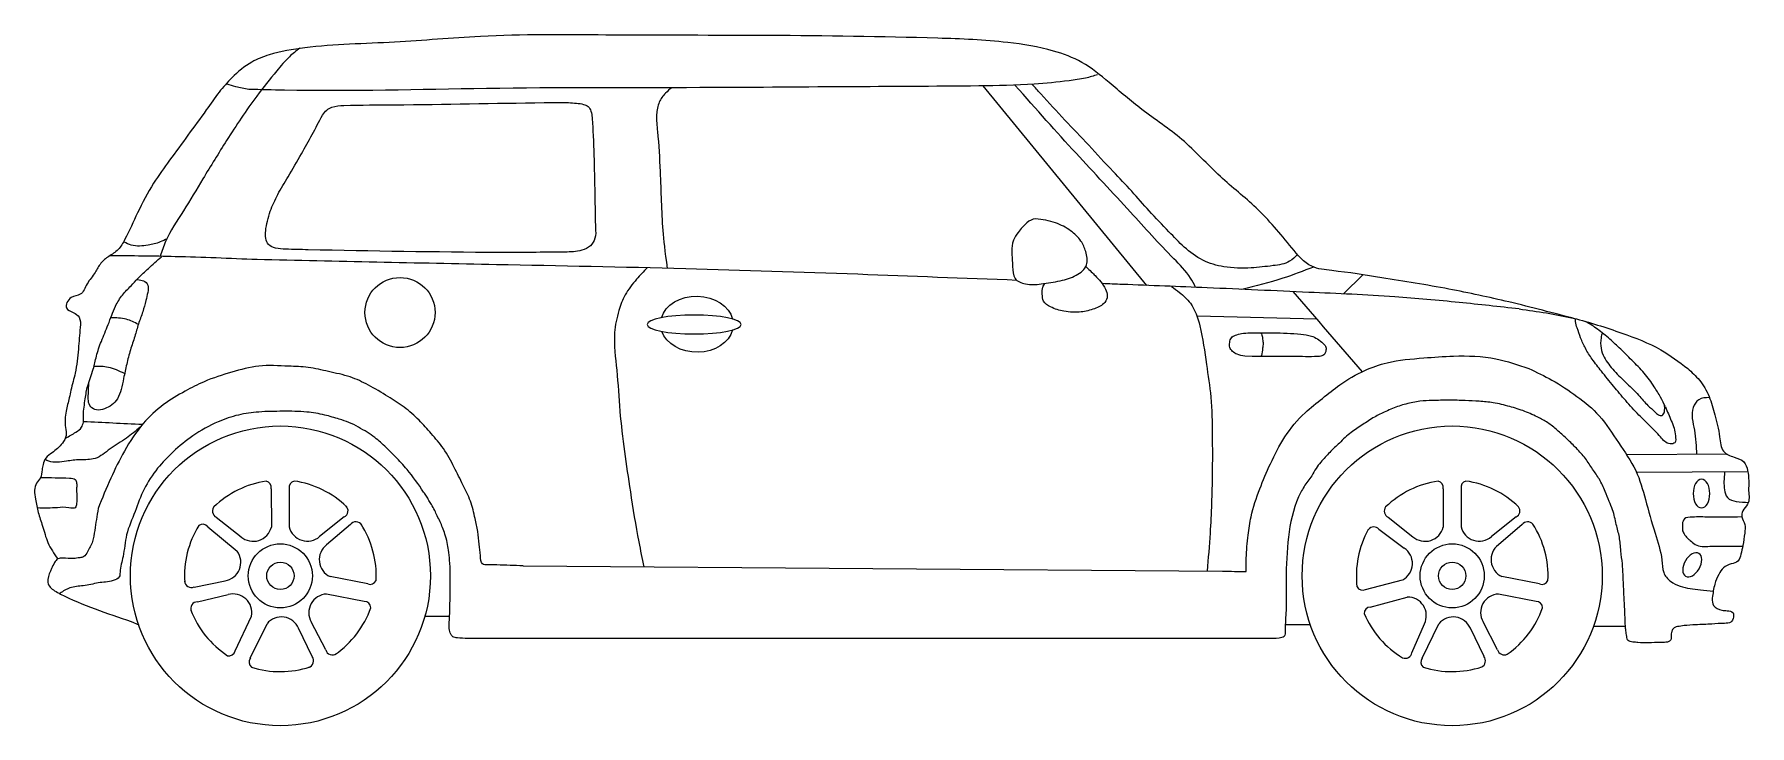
# Model space of a CAD drawing. Header units: millimetres. Extents: x -517 to 3090, y 0 to 1456.
import ezdxf

# ---------------------------------------------------------------- set-up
doc = ezdxf.new("R2010")
doc.units = ezdxf.units.MM
doc.layers.add('ceco.net 110', color=7, linetype='Continuous')

msp = doc.modelspace()

# ---------------------------------------------------------------- linework, layer by layer
at = {"layer": 'ceco.net 110'}
for p, q in [((-313.9, 219.6), (-298, 212.1)), ((355.9, 230.1), (303.6, 229.6))]:
    msp.add_line(p, q, dxfattribs=at)
for points in [[(1822, 926.9), (1478, 1346.9)], [(2276.1, 949.4), (2235.6, 909)], [(2179.5, 855.5), (1927.7, 861.9)], [(3042.7, 571.4), (2831.4, 570)], [(3086.1, 534.6), (2852.1, 533.4)], [(-19.3, 498.8), (-19, 418.3)], [(18.5, 498.9), (18.5, 418.4)], [(2445.1, 498.8), (2445.5, 418.3)], [(2483, 498.9), (2483, 418.4)], [(-134.7, 438.8), (-82.8, 397.9)], [(134.2, 439.4), (82.5, 398.2)], [(2329.7, 438.8), (2381.6, 397.9)], [(2598.6, 439.4), (2546.9, 398.2)], [(-152.6, 418.9), (-90.8, 367.3)], [(147.3, 423.5), (97, 380.6)], [(2310.3, 413.5), (2363.3, 374.1)], [(2611.7, 423.5), (2561.4, 380.6)], [(510.6, 336.3), (1981.5, 325.4)], [(-181.1, 292), (-116.4, 305.3)], [(183.6, 298.6), (104.5, 314)], [(2282.3, 286.5), (2360.2, 307.1)], [(2648, 298.6), (2569, 314)], [(-174.3, 260.9), (-110, 276)], [(176.3, 261.5), (97.3, 277.2)], [(2292.1, 249.9), (2369.9, 270.9)], [(2640.7, 261.5), (2561.7, 277.2)], [(-95.2, 157.6), (-60.8, 230.4)], [(95.3, 159.7), (65.1, 218.4)], [(2559.8, 159.7), (2529.5, 218.4)], [(-63.2, 142.3), (-28.1, 214.8)], [(66.8, 145.5), (38.2, 205.1)], [(1914.9, 183.6), (393.7, 183.6)], [(2166.4, 212.1), (2113.4, 212.1)], [(2379.6, 153.7), (2405.9, 214.3)], [(2401.2, 142.3), (2436.3, 214.8)], [(2531.3, 145.5), (2502.6, 205.1)], [(2828.6, 208.9), (2761.3, 208.9)]]:
    msp.add_lwpolyline(points, dxfattribs=at)
for centre, radius in [((251.6, 869.8), 73.7), ((0, 315.5), 315.5), ((2464.4, 315.5), 315.5), ((0, 315.5), 67.4), ((2464.4, 315.5), 67.4), ((0, 315.5), 28.8), ((0, 315.5), 28.8), ((2464.4, 315.5), 28.8), ((2464.4, 315.5), 28.8)]:
    msp.add_circle(centre, radius, dxfattribs=at)
for centre, radius, start, end in [((0, 315.5), 201.6, 98.4422, 133.9963), ((-32.6, 501.6), 13.6, 348.2604, 77.0559), ((31.9, 501.8), 13.6, 103.1885, 191.984), ((0, 315.5), 201.6, 46.2481, 81.8021), ((2464.4, 315.5), 201.6, 98.4422, 133.9963), ((2431.8, 501.6), 13.6, 348.2604, 77.0559), ((2496.3, 501.8), 13.6, 103.1885, 191.984), ((2464.4, 315.5), 201.6, 46.2481, 81.8021), ((-128.3, 451.9), 14.5, 133.3404, 244.0139), ((127.8, 452.4), 14.5, 296.2305, 46.904), ((2336.1, 451.9), 14.5, 143.5581, 244.0139), ((2592.2, 452.4), 14.5, 296.2305, 36.6862), ((0, 315.5), 201.6, 148.3019, 183.856), ((-163.3, 410.5), 13.6, 38.12, 126.9155), ((-57.1, 427.4), 39.2, 228.9366, 346.5049), ((56.6, 427.7), 39.2, 193.7395, 311.3077), ((158.8, 414.7), 14.5, 32.0874, 142.7609), ((0, 315.5), 201.6, 357.1893, 32.7434), ((2464.4, 315.5), 201.6, 151.0556, 186.6097), ((2299.4, 404), 14.5, 41.0381, 141.4938), ((2407.3, 427.4), 39.2, 228.9366, 346.5049), ((2521, 427.7), 39.2, 193.7395, 311.3077), ((2623.2, 414.7), 14.5, 42.3052, 142.7609), ((2464.4, 315.5), 201.6, 357.1893, 32.7434), ((-122.4, 344), 39.2, 278.7963, 36.3645), ((121, 349.6), 39.2, 127.6837, 245.252), ((2341.5, 341.5), 39.2, 298.547, 56.1153), ((2585.4, 349.6), 39.2, 127.6837, 245.252), ((-187, 305.3), 14.5, 183.2, 293.8735), ((188.9, 311.2), 13.6, 247.0074, 335.8029), ((2276.2, 298.7), 13.6, 207.996, 296.7916), ((2653.4, 311.2), 13.6, 247.0074, 335.8029), ((-174.1, 246.4), 14.5, 90.8977, 201.5712), ((-99.2, 238.3), 39.2, 348.4067, 105.9749), ((99, 238.1), 39.2, 92.4865, 210.0548), ((176.5, 247.9), 13.6, 1.9355, 90.7311), ((2370.8, 231.7), 39.2, 333.7442, 91.3125), ((2563.4, 238.1), 39.2, 92.4865, 210.0548), ((2640.9, 247.9), 13.6, 1.9355, 90.7311), ((0, 315.5), 201.6, 200.9153, 236.4694), ((2.1, 189.8), 39.2, 22.8761, 140.4444), ((0, 315.5), 201.6, 304.9951, 340.5492), ((2292.8, 236.3), 13.6, 93.0679, 181.8634), ((2464.4, 315.5), 201.6, 203.2498, 238.8039), ((2466.5, 189.8), 39.2, 22.8761, 140.4444), ((2464.4, 315.5), 201.6, 304.9951, 340.5492), ((-108.5, 160.7), 13.6, 257.8557, 346.6512), ((55.4, 136.6), 14.5, 287.2799, 37.9534), ((109.4, 163.5), 14.5, 194.9776, 305.6511), ((2365.4, 156.5), 14.5, 248.3657, 348.8214), ((2519.8, 136.6), 14.5, 297.4976, 37.9534), ((2573.8, 163.5), 14.5, 194.9776, 295.4333), ((-52.4, 133.9), 13.6, 142.1999, 230.9954), ((0, 315.5), 201.6, 252.3817, 287.9358), ((2412, 133.9), 13.6, 142.1999, 230.9954), ((2464.4, 315.5), 201.6, 252.3817, 287.9358)]:
    msp.add_arc(centre, radius, start, end, dxfattribs=at)
at = {"layer": 'ceco.net 110', "extrusion": (0, 0, -1)}
for start_param, end_param in [(3.358187, 6.084039), (0.193409, 2.866401)]:
    msp.add_ellipse((875.9, 845.3), major_axis=(76.5, -0.9), ratio=0.771705, start_param=start_param, end_param=end_param, dxfattribs=at)
for centre, major_axis, ratio in [((870.2, 844.6), (98.9, 0), 0.201296), ((2988.7, 488.6), (0, -30.1), 0.580717), ((2969.2, 338.7), (14, 23.9), 0.602299)]:
    msp.add_ellipse(centre, major_axis=major_axis, ratio=ratio, dxfattribs=at)
at = {"layer": 'ceco.net 110'}
for points, knots in [([(1028.1, 1453.2), (913.7, 1453.3), (711.2, 1453.3), (448.2, 1456.2), (237.5, 1436.4), (88.4, 1434.4), (-12.3, 1417.5), (-65.3, 1396.8), (-99.9, 1367.9), (-120.2, 1344.2), (-129, 1334)], [0, 0, 0, 0, 0.343262, 0.60753, 0.788101, 0.977661, 1.054217, 1.09325, 1.1467, 1.187083, 1.187083, 1.187083, 1.187083]), ([(2724.7, 856.1), (2677.7, 868.5), (2589.2, 891.8), (2453.1, 921.1), (2327.9, 941.4), (2233.3, 956.2), (2161.9, 963.1), (2114.5, 1021.8), (2058.1, 1089.6), (1971.5, 1156.6), (1901, 1236.3), (1814.4, 1292.3), (1747.9, 1350.4), (1689.4, 1398.5), (1615.5, 1425.7), (1513.3, 1442.6), (1313.4, 1450.3), (1146.1, 1452), (1028.1, 1453.2)], [0, 0, 0, 0, 0.145655, 0.274634, 0.417795, 0.523961, 0.566954, 0.624304, 0.736977, 0.836946, 0.949465, 1.054538, 1.144096, 1.214948, 1.279625, 1.377389, 1.524804, 1.879191, 1.879191, 1.879191, 1.879191]), ([(41.1, 1426.1), (33.5, 1420.4), (15.2, 1406.7), (-13.5, 1371.1), (-59.9, 1314.3), (-92.6, 1263.7), (-113, 1232.2)], [0, 0, 0, 0, 0.0283879, 0.0684226, 0.1362668, 0.2487572, 0.2487572, 0.2487572, 0.2487572]), ([(-66.4, 1339.6), (-75.6, 1341.1), (-91.1, 1343.8), (-106, 1348.6), (-112.1, 1350.5)], [0, 0, 0, 0, 0.02791033, 0.04695852, 0.04695852, 0.04695852, 0.04695852]), ([(1187.7, 1345), (1085.9, 1344.2), (834.5, 1342.4), (441.4, 1344), (125.1, 1334.3), (-41.5, 1338.9), (-66.4, 1339.6)], [0, 0, 0, 0, 0.30538, 0.754235, 1.179383, 1.254214, 1.254214, 1.254214, 1.254214]), ([(823.5, 1343.1), (818.8, 1339.5), (808.2, 1331), (794.5, 1312.3), (789.6, 1283.4), (795, 1234.6), (800, 1153.3), (801.3, 1062.3), (808.4, 999.9), (813.6, 962.8)], [0.0048119, 0.0048119, 0.0048119, 0.0048119, 0.022645, 0.0455589, 0.0724307, 0.1081383, 0.1927797, 0.316773, 0.3810155, 0.3810155, 0.3810155, 0.3810155]), ([(1718.7, 1370.5), (1710.2, 1367.8), (1690.6, 1361.7), (1645.8, 1356.1), (1571.2, 1348), (1413.9, 1346), (1281.4, 1345.4), (1187.7, 1345)], [0, 0, 0, 0, 0.0265652, 0.0616614, 0.135009, 0.2518403, 0.5328347, 0.5328347, 0.5328347, 0.5328347]), ([(1924.7, 922.8), (1921.3, 929.5), (1909.8, 952.2), (1859.2, 1001.8), (1780.8, 1090.3), (1669, 1208.4), (1590.8, 1296.5), (1544.9, 1348.3)], [0.0007669, 0.0007669, 0.0007669, 0.0007669, 0.0231822, 0.0769711, 0.2105363, 0.3794542, 0.5640699, 0.5640699, 0.5640699, 0.5640699]), ([(1649.7, 1274.9), (1632.7, 1293.2), (1609.6, 1318.1), (1587.1, 1343.5), (1581.2, 1350.1)], [0, 0, 0, 0, 0.0750333, 0.1017602, 0.1017602, 0.1017602, 0.1017602]), ([(-129, 1334), (-137.9, 1321.4), (-159.3, 1290.9), (-194.4, 1243.3), (-231.5, 1192), (-270.3, 1139.5), (-299.7, 1082.5), (-320.7, 1034.5), (-339.4, 1001.2), (-360.4, 988.5), (-379.1, 974.5), (-389.8, 951.3), (-407.3, 932.9), (-416.7, 904.8), (-442.8, 905.5), (-456.7, 877.9), (-435.4, 870.7), (-419.5, 860), (-420.4, 846.4), (-421, 838.5)], [0, 0, 0, 0, 0.0462894, 0.1118468, 0.1774042, 0.2362375, 0.307396, 0.3688305, 0.3948973, 0.4190018, 0.4412239, 0.4639581, 0.4933748, 0.5194415, 0.5400398, 0.5637718, 0.5811543, 0.5965883, 0.618406, 0.618406, 0.618406, 0.618406]), ([(88.9, 1285.1), (91.5, 1289), (96.3, 1296.5), (112.3, 1304.6), (161, 1307.1), (204.9, 1306.9), (240.3, 1306.8)], [0, 0, 0, 0, 0.0137987, 0.026262, 0.0519457, 0.1584991, 0.1584991, 0.1584991, 0.1584991]), ([(555.1, 1311.7), (572, 1312.1), (594.7, 1312.6), (622.2, 1310.7), (636.2, 1309), (648.1, 1304), (654.2, 1293), (655.9, 1278.7), (659.6, 1213.8), (660.6, 1153.2), (661.6, 1098.7)], [0, 0, 0, 0, 0.0508517, 0.0678454, 0.0825747, 0.0934024, 0.1048189, 0.1183463, 0.1365353, 0.2999438, 0.2999438, 0.2999438, 0.2999438]), ([(2138.9, 992), (2133.8, 986.5), (2119.9, 972.8), (2083.7, 967.8), (2038.1, 962.6), (1987.5, 963.1), (1938.3, 977.8), (1900.6, 1006.2), (1865.4, 1043.5), (1827.8, 1082), (1790.5, 1126), (1746.6, 1170.6), (1701.2, 1221.9), (1666.7, 1257.3), (1649.7, 1274.9)], [0.0031595, 0.0031595, 0.0031595, 0.0031595, 0.0251495, 0.060939, 0.1072789, 0.1649629, 0.210897, 0.2588604, 0.3044912, 0.3648099, 0.4203121, 0.4773727, 0.552406, 0.6257582, 0.6257582, 0.6257582, 0.6257582]), ([(-113, 1232.2), (-129.8, 1205.3), (-160.6, 1156.1), (-202, 1084.5), (-238.2, 1033.1), (-249.3, 998.9), (-252.7, 988.4)], [0, 0, 0, 0, 0.0950257, 0.1740819, 0.2485795, 0.2815219, 0.2815219, 0.2815219, 0.2815219]), ([(11.5, 1003.1), (4.2, 1003.5), (-8.4, 1004.1), (-26.1, 1010.8), (-32.1, 1026.5), (-31.1, 1043.6), (-27.6, 1062.7), (-20, 1088.6), (-5.4, 1119.9), (18.7, 1159), (35, 1187.8), (44.1, 1204)], [0, 0, 0, 0, 0.0219274, 0.0381692, 0.0527903, 0.068519, 0.0894056, 0.1108464, 0.1493021, 0.1926811, 0.2485171, 0.2485171, 0.2485171, 0.2485171]), ([(661.6, 1098.7), (661.8, 1081.9), (662.1, 1057.9), (664, 1026.8), (652.7, 1008.4), (629.3, 997.5), (564, 996.6), (506.5, 996.2), (460.6, 995.9)], [0, 0, 0, 0, 0.0508303, 0.0726422, 0.091114, 0.1116937, 0.1469928, 0.2850243, 0.2850243, 0.2850243, 0.2850243]), ([(1588.4, 1066.9), (1602.6, 1066.1), (1628.8, 1061), (1661.3, 1044.2), (1684, 1022.9), (1695, 997.7), (1700.4, 967.5), (1672.6, 945.1), (1638.9, 935.5), (1602.4, 929.9), (1570.1, 926.9), (1540.4, 939), (1540.4, 969.7), (1537.5, 995.3), (1539.3, 1021.2), (1553.1, 1040.9), (1567, 1057.4), (1581.7, 1067.3), (1588.4, 1066.9)], [0, 0, 0, 0, 0.0425948, 0.078462, 0.1091676, 0.1330752, 0.1615071, 0.1922127, 0.2276126, 0.268263, 0.3016781, 0.3263425, 0.3518828, 0.3836486, 0.4072604, 0.4267344, 0.4539218, 0.4741072, 0.4741072, 0.4741072, 0.4741072]), ([(-238.2, 1025), (-243, 1022.6), (-255.6, 1016.3), (-280.8, 1010.6), (-308.3, 1007.9), (-324.1, 1015.8), (-329.1, 1018.4)], [0, 0, 0, 0, 0.01587164, 0.04222327, 0.07770071, 0.09458554, 0.09458554, 0.09458554, 0.09458554]), ([(-414.3, 638.8), (-414.3, 643.5), (-414.6, 660.1), (-410.7, 685.7), (-405.7, 718.8), (-393, 747.4), (-387.3, 779.7), (-376.3, 810.9), (-361.1, 845.3), (-349.7, 879.3), (-333.4, 907.3), (-315, 924.5), (-298, 944.4), (-275.9, 964), (-259.4, 979), (-250.3, 987.3)], [0, 0, 0, 0, 0.0143055, 0.0496356, 0.077438, 0.1144536, 0.1425287, 0.1754314, 0.2133511, 0.2553758, 0.2828153, 0.3095083, 0.3306858, 0.3610576, 0.3979017, 0.3979017, 0.3979017, 0.3979017]), ([(-49.1, 981.1), (-106.5, 983.5), (-209.6, 987.9), (-312.8, 989), (-358.6, 989.3)], [0, 0, 0, 0, 0.1723915, 0.3095943, 0.3095943, 0.3095943, 0.3095943]), ([(460.6, 995.9), (326.6, 997.3), (176.9, 998.8), (27.2, 1002.7), (11.5, 1003.1)], [0, 0, 0, 0, 0.4020167, 0.4492518, 0.4492518, 0.4492518, 0.4492518]), ([(-302.3, 939), (-294.6, 938.6), (-286.9, 937.4), (-276.2, 927.3), (-278.9, 910.9), (-283.3, 892.8), (-289.2, 870.3), (-298.9, 845.8), (-306.2, 818.5), (-315.9, 790.8), (-323.3, 761.1), (-329.3, 733.3), (-334.1, 708.6), (-340.9, 688.6), (-353.7, 674.1), (-369.6, 667.1), (-385.8, 662.5), (-400.2, 670.3), (-404.8, 684.4), (-403.5, 702), (-403.1, 714.9), (-402.9, 723)], [0.0017343, 0.0017343, 0.0017343, 0.0017343, 0.0119981, 0.024877, 0.040483, 0.0578346, 0.0821312, 0.1096906, 0.1368475, 0.1668739, 0.197788, 0.2283992, 0.2523802, 0.2733924, 0.2908945, 0.3083524, 0.3254698, 0.3388665, 0.3528747, 0.3671803, 0.3916426, 0.3916426, 0.3916426, 0.3916426]), ([(1214.7, 950.3), (1094, 954.4), (840.6, 963.1), (587, 967.9), (454.2, 970.4)], [0, 0, 0, 0, 0.3622846, 0.7607569, 0.7607569, 0.7607569, 0.7607569]), ([(771.1, 963.9), (763.7, 956), (747.1, 938.1), (724.1, 909.4), (709.7, 870.4), (698.8, 817), (708.9, 745.9), (714.4, 634.1), (732.8, 513.7), (749.6, 404.3), (760.9, 351.9), (764.7, 334.4)], [0.0003922, 0.0003922, 0.0003922, 0.0003922, 0.0327611, 0.0737502, 0.109345, 0.1564418, 0.2358739, 0.3220467, 0.4931077, 0.6003145, 0.6540194, 0.6540194, 0.6540194, 0.6540194]), ([(1693.8, 966.5), (1703.3, 957.9), (1716.9, 944.5), (1733, 926.3), (1741.1, 904.9), (1733, 886.6), (1711.1, 876.4), (1682, 869.3), (1649.5, 870.6), (1623, 879), (1603.1, 891.4), (1602.2, 908.6), (1601.9, 921.9), (1606.2, 928.6), (1608, 931)], [0.0026199, 0.0026199, 0.0026199, 0.0026199, 0.0246541, 0.0600545, 0.0753397, 0.089779, 0.115085, 0.1440425, 0.1802873, 0.2099802, 0.2290408, 0.2440288, 0.2588356, 0.2677683, 0.2677683, 0.2677683, 0.2677683]), ([(2172.7, 965.6), (2151.3, 957.2), (2102.2, 938.2), (2051.1, 925.6), (2022.3, 918.6)], [0.005887, 0.005887, 0.005887, 0.005887, 0.0749214, 0.1636359, 0.1636359, 0.1636359, 0.1636359]), ([(2605.4, 877.4), (2563.3, 882), (2476.1, 891.6), (2328.7, 905.1), (2151.8, 912.7), (1960.9, 921.5), (1816, 927.2), (1742.4, 930), (1728.2, 930.6)], [0, 0, 0, 0, 0.127176, 0.2631547, 0.4440167, 0.6581105, 0.8364886, 0.8791364, 0.8791364, 0.8791364, 0.8791364]), ([(1873.9, 924.6), (1879.6, 920.6), (1894.1, 910.4), (1920.2, 886.1), (1938.5, 831.9), (1946.3, 765), (1958.8, 688.6), (1959.9, 611.2), (1960.2, 515.8), (1956.8, 420.1), (1951.2, 352.2), (1949, 325.6)], [0, 0, 0, 0, 0.0208333, 0.0533219, 0.1047921, 0.1870976, 0.2566025, 0.3362727, 0.418946, 0.5430409, 0.6232347, 0.6232347, 0.6232347, 0.6232347]), ([(2605.4, 877.4), (2643.6, 872), (2717, 861.8), (2815.5, 828.9), (2899.1, 798.1), (2941.3, 765.9), (2959.6, 751.9)], [0, 0, 0, 0, 0.1152579, 0.2217973, 0.3112737, 0.3801285, 0.3801285, 0.3801285, 0.3801285]), ([(-421, 838.5), (-422.2, 823.3), (-424.7, 791.2), (-429.1, 746.6), (-439.4, 713.3), (-444.4, 686.3), (-452.3, 660.7), (-453.6, 633.7), (-448.4, 610.1), (-460.4, 590.8), (-476, 576.5), (-494.3, 565.4), (-499.1, 550.9), (-500.6, 542.4), (-501.3, 538.6)], [0, 0, 0, 0, 0.0455998, 0.0967011, 0.1338307, 0.1499475, 0.178888, 0.2138, 0.2307217, 0.2483428, 0.2778138, 0.2954037, 0.3100381, 0.3215175, 0.3215175, 0.3215175, 0.3215175]), ([(-298.7, 844.6), (-307, 849), (-325.1, 858.4), (-345.5, 858.7), (-356.5, 858.8)], [0.00078984, 0.00078984, 0.00078984, 0.00078984, 0.02853702, 0.06108129, 0.06108129, 0.06108129, 0.06108129]), ([(2913, 671), (2917, 661.4), (2923, 646.5), (2932.2, 626.4), (2933.2, 611.7), (2936.3, 594.7), (2916.1, 591.3), (2901, 610.8), (2880.2, 631), (2854.9, 656), (2829.4, 683.7), (2803.5, 714.9), (2779.9, 744), (2759.4, 770.1), (2744.3, 793.4), (2734.4, 815.8), (2728.3, 834.7), (2723.3, 848), (2723.5, 854.6), (2723.6, 856.7)], [0, 0, 0, 0, 0.0315507, 0.0484526, 0.0644122, 0.0790231, 0.0890354, 0.114075, 0.1460025, 0.1786173, 0.2198494, 0.259477, 0.3000409, 0.332083, 0.3590966, 0.3832483, 0.4051243, 0.4189595, 0.4250263, 0.4250263, 0.4250263, 0.4250263]), ([(2913, 671), (2909.6, 677.9), (2902.3, 692.4), (2887.8, 716.3), (2868.7, 743.4), (2842.1, 769), (2817.6, 794.5), (2792.3, 817.1), (2769, 836.2), (2752.2, 846.6), (2744.8, 851.1)], [0, 0, 0, 0, 0.0231097, 0.048657, 0.0839315, 0.1218964, 0.1590794, 0.190105, 0.2236419, 0.2493797, 0.2493797, 0.2493797, 0.2493797]), ([(2028.2, 777.6), (2022.6, 778.6), (2013.4, 780.4), (2002.4, 787.1), (1995.2, 796), (1996.5, 806.7), (1998.5, 817.7), (2009.7, 822.7), (2022.7, 826), (2039, 827.4), (2061.2, 826.7), (2087.1, 827.4), (2107.3, 826.6), (2117, 826.2)], [0, 0, 0, 0, 0.0167706, 0.0278986, 0.0383137, 0.0485502, 0.0593412, 0.0692945, 0.0825461, 0.1005536, 0.1176268, 0.1492118, 0.1782484, 0.1782484, 0.1782484, 0.1782484]), ([(2062.1, 826.9), (2062.9, 825.5), (2064.8, 820.8), (2065.7, 813.4), (2067.1, 804.3), (2065.3, 792.9), (2065, 783.5), (2062.7, 778.2), (2062.5, 777.6)], [0.00605993, 0.00605993, 0.00605993, 0.00605993, 0.01069031, 0.01938988, 0.02796291, 0.038235, 0.05380179, 0.05566452, 0.05566452, 0.05566452, 0.05566452]), ([(2117, 826.2), (2126.6, 825.8), (2143.8, 825.2), (2165.7, 821.9), (2181.7, 814.6), (2189.2, 808.2), (2193.1, 804.9)], [0, 0, 0, 0, 0.02907386, 0.05167479, 0.06580344, 0.081124, 0.081124, 0.081124, 0.081124]), ([(2193.1, 804.9), (2195, 803), (2199.2, 799.1), (2199.5, 789.8), (2195.9, 779.7), (2185, 777.2), (2170, 776.7), (2158, 776.8), (2149.4, 776.9)], [0, 0, 0, 0, 0.00775627, 0.01632929, 0.02663789, 0.03662869, 0.04689438, 0.07250359, 0.07250359, 0.07250359, 0.07250359]), ([(2779.6, 827.3), (2778.8, 823.7), (2776.4, 813), (2776, 794.9), (2785.3, 770.6), (2805.1, 745.9), (2831.1, 721.1), (2855.9, 697.6), (2873, 675.7), (2888.5, 663.3), (2896.5, 654.1), (2905.2, 651.7), (2910.3, 657.6), (2911.4, 665.5), (2911.2, 671.7), (2911.1, 674.9)], [0, 0, 0, 0, 0.0111684, 0.033071, 0.0528152, 0.0880897, 0.1268218, 0.1609063, 0.1903825, 0.2097645, 0.2198653, 0.2276143, 0.2322622, 0.2412933, 0.2509707, 0.2509707, 0.2509707, 0.2509707]), ([(435.6, 338.4), (431.6, 338.7), (421.1, 339.3), (421.5, 361.6), (417.5, 382.3), (416.1, 409.4), (408.6, 439.3), (401.3, 473.2), (383.3, 508.1), (365, 545.2), (345.3, 583.2), (317.5, 614.2), (291.7, 644.7), (261, 671), (224.4, 694.3), (187.1, 716.9), (145.6, 736.4), (102.2, 745), (59.4, 755.4), (10.2, 756.9), (-44.2, 760.4), (-103.3, 744.1), (-155.7, 727.9), (-203, 703.2), (-248.1, 676.7), (-292.9, 634.7), (-328.1, 580.6), (-358, 519.7), (-374.7, 478.5), (-383.3, 457)], [0, 0, 0, 0, 0.010702, 0.02827, 0.052581, 0.079715, 0.107293, 0.145536, 0.183037, 0.224328, 0.270138, 0.310521, 0.348748, 0.39005, 0.431036, 0.478804, 0.520793, 0.567671, 0.611152, 0.652466, 0.715002, 0.773272, 0.834842, 0.879329, 0.932951, 0.991255, 1.061785, 1.12531, 1.194799, 1.194799, 1.194799, 1.194799]), ([(2031.4, 324.4), (2031.2, 333.9), (2030.9, 359.6), (2034.7, 398.2), (2041.6, 447.6), (2058.5, 497.6), (2082.5, 553.7), (2110.6, 609.9), (2149.2, 656), (2191.3, 688.7), (2231.1, 721.4), (2276.5, 747.8), (2336, 768.9), (2399.6, 773.7), (2475.8, 780), (2551.6, 777.1), (2602.6, 759.7), (2625.4, 751.9)], [0, 0, 0, 0, 0.0283634, 0.0771552, 0.1161259, 0.1776469, 0.2348483, 0.2992125, 0.3653787, 0.4128681, 0.4590874, 0.5199322, 0.5692986, 0.6470027, 0.7099821, 0.7993941, 0.8712411, 0.8712411, 0.8712411, 0.8712411]), ([(-327.5, 741.4), (-338.7, 746.7), (-359.3, 756.2), (-381.7, 756.6), (-391.9, 756.4)], [0.00138116, 0.00138116, 0.00138116, 0.00138116, 0.03803281, 0.06833134, 0.06833134, 0.06833134, 0.06833134]), ([(2625.4, 751.9), (2641.8, 744.2), (2677.3, 727.5), (2726.8, 694.2), (2778.1, 653.2), (2812.9, 595.5), (2853.4, 540.5), (2871.5, 473), (2888.7, 410.2), (2906.1, 359.9), (2906, 322.6), (2922.3, 302.7), (2949.9, 290.5), (2980.9, 286.3), (3004.4, 284.1), (3013.4, 283.3)], [0, 0, 0, 0, 0.0543929, 0.1173593, 0.1791344, 0.2488628, 0.3180266, 0.3820976, 0.4558475, 0.5143227, 0.5409703, 0.564076, 0.5867397, 0.6300794, 0.6573354, 0.6573354, 0.6573354, 0.6573354]), ([(2959.6, 751.9), (2968.2, 744.2), (2986.9, 727.6), (3006.2, 693.6), (3017.4, 652), (3027.4, 615), (3029.2, 575.6), (3056.4, 565.5), (3079.3, 558.6), (3089, 529.3), (3088.2, 508.7), (3087.6, 494.6)], [0, 0, 0, 0, 0.0346057, 0.0745711, 0.1149407, 0.1626276, 0.1940804, 0.2194794, 0.2421432, 0.2620988, 0.3046923, 0.3046923, 0.3046923, 0.3046923]), ([(3005.5, 690.6), (2997.1, 690.7), (2982.3, 689.8), (2963.9, 661.4), (2976, 620.7), (2977.4, 588), (2978.1, 571)], [0.0046237, 0.0046237, 0.0046237, 0.0046237, 0.0281383, 0.0477335, 0.0956122, 0.1470123, 0.1470123, 0.1470123, 0.1470123]), ([(123.9, 645.2), (113.8, 648.4), (91.4, 655.3), (51.5, 661.9), (5, 662), (-43, 661.5), (-89, 655.3), (-136.4, 639.2), (-182.7, 612.8), (-225, 578.8), (-247.6, 554), (-258.4, 542.1)], [0, 0, 0, 0, 0.0318591, 0.0702275, 0.1207151, 0.1712027, 0.2142449, 0.2591231, 0.3205336, 0.3732235, 0.4211674, 0.4211674, 0.4211674, 0.4211674]), ([(2952, 210.9), (2947.4, 210.1), (2940.9, 209.1), (2932, 207.4), (2927.3, 202.5), (2925.5, 196.4), (2924.1, 189.7), (2926.4, 182.2), (2920.2, 176.7), (2911.8, 175), (2889.9, 175.3), (2866.2, 173.5), (2844.8, 176.2), (2833, 177.2), (2831.4, 189.3), (2829.4, 199.1), (2828.3, 212.7), (2827.7, 233.7), (2826.3, 262.5), (2824.3, 299.9), (2823.5, 335.2), (2818.6, 368.5), (2817, 396.7), (2808.7, 425), (2804, 450.8), (2793.8, 473.3), (2785.3, 494.9), (2775.2, 518.6), (2759.1, 540.1), (2744.9, 563.4), (2726.1, 583.6), (2706.9, 602.9), (2687.7, 620.4), (2668.6, 636.6), (2644.4, 649.8), (2617.2, 662.5), (2584.6, 672.4), (2552.7, 680.2), (2521.3, 683.1), (2490.1, 684.7), (2457.1, 685.6), (2425.3, 684.7), (2395.1, 683.6), (2367.2, 677.8), (2343.2, 669.9), (2321.3, 660.1), (2299.6, 649.9), (2276.3, 633.5), (2250, 617.5), (2228.4, 596), (2206.5, 575.9), (2194.1, 561.7), (2188, 554.7)], [0, 0, 0, 0, 0.014241, 0.019923, 0.026543, 0.033207, 0.038721, 0.0473, 0.05392, 0.060441, 0.073029, 0.119318, 0.12995, 0.140245, 0.149595, 0.161583, 0.171779, 0.189995, 0.224845, 0.258115, 0.302487, 0.3305, 0.35916, 0.386798, 0.418656, 0.437465, 0.460536, 0.488503, 0.514184, 0.540963, 0.569979, 0.596844, 0.622615, 0.647958, 0.67172, 0.704895, 0.737997, 0.773723, 0.80319, 0.832529, 0.867377, 0.902247, 0.92787, 0.957938, 0.987472, 1.003368, 1.029922, 1.059126, 1.088767, 1.121832, 1.15016, 1.178082, 1.178082, 1.178082, 1.178082]), ([(-295.1, 628.5), (-304.4, 620.6), (-324.4, 603.6), (-357.6, 584.9), (-386.4, 558.8), (-420.7, 560.7), (-452.2, 556.8), (-478.8, 552.2), (-492.6, 559.2), (-495.2, 560.6)], [0, 0, 0, 0, 0.0367094, 0.0780534, 0.1154309, 0.1471013, 0.1759172, 0.2131923, 0.22206, 0.22206, 0.22206, 0.22206]), ([(-452.1, 605.6), (-444.6, 609.4), (-432.6, 615.7), (-417.7, 626.3), (-415.3, 635.1), (-414.3, 638.8)], [0.00495793, 0.00495793, 0.00495793, 0.00495793, 0.03034576, 0.0460122, 0.05712461, 0.05712461, 0.05712461, 0.05712461]), ([(222.3, 585.8), (214.6, 593.1), (202.2, 604.7), (182.1, 618.2), (163.9, 628.8), (144.7, 639.1), (130.7, 643.2), (123.9, 645.2)], [0, 0, 0, 0, 0.0316559, 0.0509364, 0.0723386, 0.0948129, 0.1160033, 0.1160033, 0.1160033, 0.1160033]), ([(301.3, 491.7), (290.2, 508.1), (272.3, 534.5), (243.9, 564.3), (228.8, 579.3), (222.3, 585.8)], [0, 0, 0, 0, 0.0592143, 0.0955867, 0.1232085, 0.1232085, 0.1232085, 0.1232085]), ([(-258.4, 542.1), (-268.7, 527.9), (-288.9, 499.7), (-304.8, 450), (-325.8, 404.5), (-328.5, 359.6), (-337.4, 331.9), (-337.4, 310.9), (-357.7, 302.7), (-372.7, 301.7), (-382.9, 301)], [0, 0, 0, 0, 0.0524657, 0.1033881, 0.1554877, 0.2016533, 0.2353421, 0.2449278, 0.259802, 0.2916936, 0.2916936, 0.2916936, 0.2916936]), ([(2188, 554.7), (2184.5, 550.4), (2177.4, 541.4), (2169.9, 527), (2157.7, 511.5), (2119.7, 449.1), (2117.2, 379.1), (2115.1, 318.6)], [0, 0, 0, 0, 0.016662, 0.0342145, 0.0484131, 0.0760592, 0.2515238, 0.2515238, 0.2515238, 0.2515238]), ([(-501.3, 538.6), (-501.7, 532.7), (-502.5, 522), (-514, 510.7), (-518.6, 494.5), (-513.9, 473.6), (-510.2, 448.1), (-498.7, 418.4), (-490.7, 383.5), (-476, 362.2), (-468.3, 351.1)], [0, 0, 0, 0, 0.017219, 0.030962, 0.0462729, 0.0655404, 0.0942387, 0.1237866, 0.1604535, 0.2006461, 0.2006461, 0.2006461, 0.2006461]), ([(-443.3, 521.3), (-438.7, 521.1), (-431, 520.9), (-427.7, 509.9), (-429.4, 493.1), (-426.6, 477.2), (-430.3, 455.4), (-449.6, 461), (-474.3, 457.9), (-496.7, 458), (-511.4, 458.4)], [0, 0, 0, 0, 0.0122386, 0.0202264, 0.0306084, 0.0632377, 0.0726186, 0.0859764, 0.1097236, 0.153007, 0.153007, 0.153007, 0.153007]), ([(3037.1, 534.3), (3035.9, 519.2), (3035, 502.5), (3041.2, 477.4), (3063.8, 470.8), (3078.9, 470.3), (3087.3, 470.2)], [0.00388532, 0.00388532, 0.00388532, 0.00388532, 0.03699778, 0.0545609, 0.07481643, 0.10042325, 0.10042325, 0.10042325, 0.10042325]), ([(355.3, 213.9), (356.6, 249.6), (358.2, 294.4), (356.4, 346.3), (354.2, 367.9), (350.7, 386.3), (346.9, 402.4), (340.9, 416.7), (336.6, 430), (329.6, 441.2), (324.8, 453.9), (318.3, 464.5), (312.2, 474.3), (307.5, 483.6), (303.3, 489), (301.3, 491.7)], [0, 0, 0, 0, 0.1070227, 0.1343497, 0.1559684, 0.1719197, 0.1905184, 0.2054093, 0.2184646, 0.2322378, 0.2449794, 0.259032, 0.2691954, 0.2798611, 0.2898577, 0.2898577, 0.2898577, 0.2898577]), ([(3087.6, 494.6), (3088.8, 484.4), (3090.7, 467.9), (3074.7, 454.5), (3071.7, 437.8), (3081.9, 423.9), (3079.2, 402.4), (3076.3, 381.5), (3071.8, 362.4), (3067.4, 344.5), (3049.8, 340.8), (3033.9, 334.2), (3023.6, 317.1), (3014.9, 295.9), (3012.6, 278.7), (3011.3, 268.8)], [0, 0, 0, 0, 0.0284358, 0.0458679, 0.0581916, 0.0755028, 0.0937365, 0.1203843, 0.1390633, 0.1544942, 0.1699326, 0.1880636, 0.2054957, 0.2273181, 0.257106, 0.257106, 0.257106, 0.257106]), ([(-383.3, 457), (-385.8, 441.9), (-389.5, 418.8), (-393.7, 387.1), (-403.6, 369.9), (-411.3, 355.2), (-423.4, 353.5), (-438, 351.1), (-453, 353.2), (-468.7, 352.8), (-476, 342.4), (-482.5, 327.9), (-489.1, 314.1), (-489.8, 296), (-477.2, 284.8), (-420.4, 255.3), (-364.8, 236.7), (-313.9, 219.6)], [0, 0, 0, 0, 0.0463088, 0.0704475, 0.0940935, 0.1070371, 0.1160387, 0.1287692, 0.1516793, 0.1620637, 0.1726817, 0.1867973, 0.2110015, 0.2173132, 0.2397464, 0.2542379, 0.4134522, 0.4134522, 0.4134522, 0.4134522]), ([(3073.5, 439.4), (3050, 439.3), (3014.8, 439.1), (2976.4, 439.6), (2952.2, 438.9), (2948.1, 426.4), (2948.8, 418.8), (2948, 411.6), (2951.3, 404.8), (2955.2, 399.1), (2959.5, 394.1), (2966.6, 389), (2979.2, 376.3), (3020.2, 378.7), (3052.8, 378.1), (3075.2, 377.7)], [0.0096984, 0.0096984, 0.0096984, 0.0096984, 0.0792777, 0.1142448, 0.1312056, 0.1422755, 0.1484418, 0.1546081, 0.1636086, 0.1700728, 0.1755025, 0.1831313, 0.1962982, 0.2274242, 0.2964266, 0.2964266, 0.2964266, 0.2964266]), ([(510.6, 336.3), (492.2, 337.2), (467.2, 338.6), (442.3, 338.5), (435.6, 338.4)], [0, 0, 0, 0, 0.05511135, 0.07495268, 0.07495268, 0.07495268, 0.07495268]), ([(-382.9, 301), (-393.3, 298.6), (-413.1, 293.9), (-441.9, 292.8), (-456.7, 283.2), (-463.4, 279)], [0, 0, 0, 0, 0.03216312, 0.06093956, 0.08421956, 0.08421956, 0.08421956, 0.08421956]), ([(3011.3, 268.8), (3011.3, 263), (3011.5, 250.1), (3029, 242.6), (3042.7, 242.5), (3056.3, 240.2), (3056.5, 227.2), (3051.2, 215.6), (3031.9, 215.7), (3008.3, 213.5), (2979.5, 212.8), (2960.1, 211.4), (2952, 210.9)], [0, 0, 0, 0, 0.0161489, 0.0361603, 0.0468964, 0.0604337, 0.0692294, 0.081402, 0.094611, 0.1211918, 0.1555667, 0.1798105, 0.1798105, 0.1798105, 0.1798105]), ([(2115.1, 242.7), (2114.1, 229.6), (2112.8, 212.5), (2113.8, 186.3), (2095.7, 183.4), (2033.3, 184.1), (1970.3, 183.8), (1914.9, 183.6)], [0, 0, 0, 0, 0.0417117, 0.0550242, 0.0663272, 0.088796, 0.2516439, 0.2516439, 0.2516439, 0.2516439]), ([(393.7, 183.6), (386.6, 184), (376.5, 184.6), (363.3, 186), (358.1, 192.1), (356.1, 198.3), (355, 205.6), (355.2, 210.8), (355.3, 213.9)], [0, 0, 0, 0, 0.02138865, 0.03101016, 0.03786521, 0.04382765, 0.0505274, 0.05969595, 0.05969595, 0.05969595, 0.05969595])]:
    msp.add_open_spline(points, degree=3, knots=knots, dxfattribs=at)
for points in [[(240.3, 1306.8), (345.2, 1308.4), (450.1, 1310.1), (555.1, 1311.7)], [(44.1, 1204), (59.1, 1231), (74, 1258), (88.9, 1285.1)], [(454.2, 970.4), (286.4, 973.9), (118.7, 977.5), (-49.1, 981.1)], [(1549, 937.5), (1437.6, 941.7), (1326.1, 946), (1214.7, 950.3)], [(2129.1, 913.8), (2177.7, 857.6), (2226.3, 801.4), (2274.9, 745.1)], [(2149.4, 776.9), (2109, 777.1), (2068.6, 777.4), (2028.2, 777.6)], [(-290.2, 633.9), (-331.6, 635.9), (-372.9, 637.9), (-414.3, 639.9)], [(-504.1, 522.7), (-483.9, 522.3), (-463.6, 521.8), (-443.3, 521.3)], [(1981.5, 325.4), (1998.1, 325.1), (2014.7, 324.7), (2031.4, 324.4)], [(2115.1, 318.6), (2115.1, 293.3), (2115.1, 268), (2115.1, 242.7)]]:
    msp.add_open_spline(points, degree=3, dxfattribs=at)

doc.saveas('drawing.dxf')
